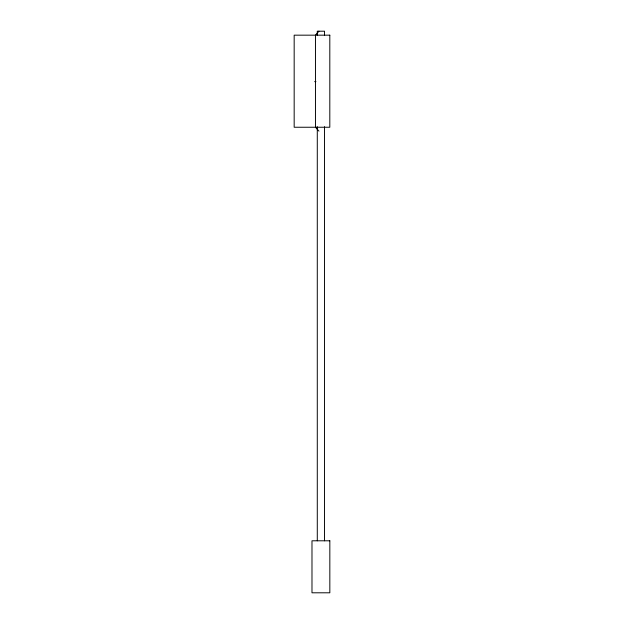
<?xml version="1.0" encoding="UTF-8"?>
<svg xmlns="http://www.w3.org/2000/svg" width="624" height="624" viewBox="0 0 624 624"><rect width="100%" height="100%" fill="white"/><g stroke="black" fill="none" stroke-linecap="round" stroke-linejoin="round"><path stroke-width="0.94" d="M318.95 31.2L315.463 35.17L315.463 127.249L318.95 131.141M314.66 81.643L315.939 81.643M324.527 35.1L324.527 31.2L317.288 31.2L317.288 35.1M324.527 126.688L324.527 540.797M317.288 126.688L317.288 540.797M329.807 35.17L294.169 35.17L294.169 127.249L329.807 127.249L329.807 35.17M329.831 540.797L311.984 540.797L311.984 592.8L329.831 592.8L329.831 540.797"/></g></svg>
